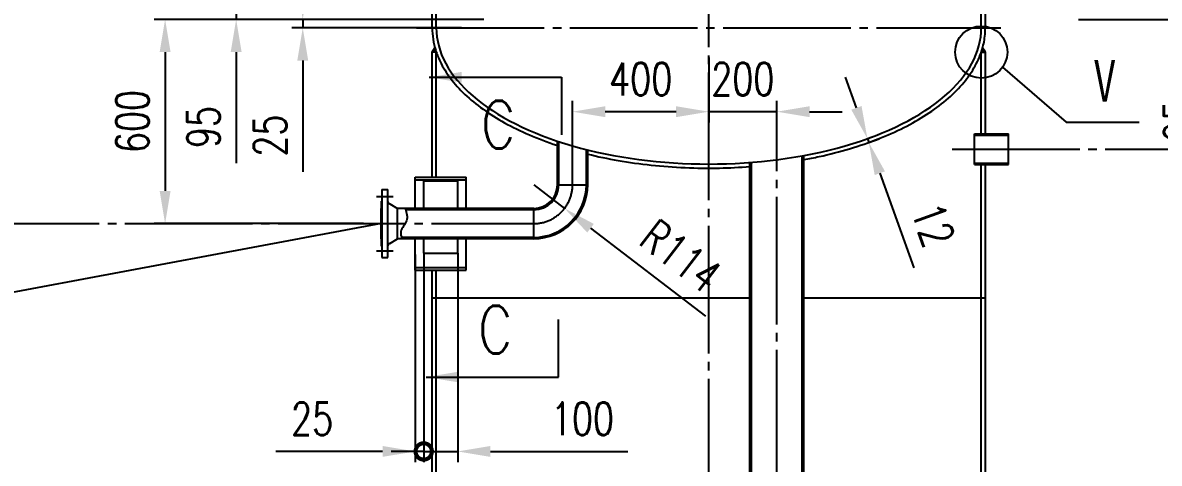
# Model space of a CAD drawing. Extents: x 16825 to 205982, y -10874 to 68273.
# Drawn here: x 162936 to 166273, y 33277 to 34572 of the extents above; entities that cross this region are included whole.
import ezdxf

# ---------------------------------------------------------------- set-up
doc = ezdxf.new("R2010")
doc.units = 0
doc.header["$LTSCALE"] = 5
doc.header["$MEASUREMENT"] = 0
doc.linetypes.add('CENTER', pattern=[18, 15, -1, 1, -1])
doc.linetypes.add('DIVIDE', pattern=[20, 15, -1, 1, -1, 1, -1])
doc.layers.get('0').update_dxf_attribs({"color": 4, "linetype": 'DIVIDE'})
doc.layers.get('DEFPOINTS').update_dxf_attribs({"linetype": 'CONTINUOUS'})
for name, color, linetype in [('CEN', 6, 'CENTER'), ('DIM', 1, 'CONTINUOUS'), ('THIN', 1, 'CONTINUOUS'), ('THK', 2, 'CONTINUOUS'), ('TXT', 3, 'CONTINUOUS')]:
    doc.layers.add(name, color=color, linetype=linetype)
doc.styles.get("Standard").update_dxf_attribs({"font": 'simplex', "width": 0.75, "bigfont": 'hzdx'})
doc.dimstyles.new('DIM3', dxfattribs={"dimscale": 0, "dimtxt": 3, "dimasz": 3, "dimexe": 1, "dimexo": 0, "dimgap": 1.5, "dimtad": 1, "dimdec": 4, "dimdsep": 46, "dimtxsty": 'Standard', "dimcen": 3, "dimclrd": 1, "dimclrt": 3, "dimadec": 0, "dimazin": 0, "dimtfac": 0.75, "dimtdec": 4, "dimtix": 1, "dimtmove": 0, "dimatfit": 0, "dimfxl": 0, "dimtolj": 1, "dimtzin": 0, "dimarcsym": 0})

# ---------------------------------------------------------------- blocks, each defined once
blk = doc.blocks.new('*D143')
at = {"layer": 'DEFPOINTS', "color": 0}
for p in [(166444.9, 66851.4), (165942.4, 28756.4), (167697.2, 28756.4)]:
    blk.add_point(p, dxfattribs=at)
at = {"layer": 'DIM', "lineweight": -2}
for p, q in [((166444.9, 66851.4), (167729.2, 66851.4)), ((165942.4, 28756.4), (167729.2, 28756.4))]:
    blk.add_line(p, q, dxfattribs=at)
at = {"layer": 'DIM', "color": 1, "lineweight": -2}
blk.add_line((167697.2, 66755.4), (167697.2, 28852.4), dxfattribs=at)
at = {"layer": 'DIM', "color": 1}
for points in [[(167681.2, 66755.4), (167713.2, 66755.4), (167697.2, 66851.4)], [(167681.2, 28852.4), (167713.2, 28852.4), (167697.2, 28756.4)]]:
    blk.add_solid(points, dxfattribs=at)
at = {"layer": 'DIM', "color": 3, "insert": (167601.2, 47803.9), "char_height": 96, "attachment_point": 5, "rotation": 90}
blk.add_mtext('\\A1;~38095', dxfattribs=at)
blk = doc.blocks.new('*D110')
at = {"layer": 'DEFPOINTS', "color": 0}
for p in [(167424.3, 34581.4), (165942.4, 28756.4), (167424.3, 28756.4)]:
    blk.add_point(p, dxfattribs=at)
at = {"layer": 'DIM', "lineweight": -2}
for p, q in [((167424.3, 34581.4), (167392.3, 34581.4)), ((165942.4, 28756.4), (167456.3, 28756.4))]:
    blk.add_line(p, q, dxfattribs=at)
at = {"layer": 'DIM', "color": 1, "lineweight": -2}
blk.add_line((167424.3, 34485.4), (167424.3, 28852.4), dxfattribs=at)
at = {"layer": 'DIM', "color": 1}
for points in [[(167408.3, 34485.4), (167440.3, 34485.4), (167424.3, 34581.4)], [(167408.3, 28852.4), (167440.3, 28852.4), (167424.3, 28756.4)]]:
    blk.add_solid(points, dxfattribs=at)
at = {"layer": 'DIM', "color": 3, "insert": (167328.3, 31668.9), "char_height": 96, "attachment_point": 5, "rotation": 90}
blk.add_mtext('\\A1;5825*', dxfattribs=at)
blk = doc.blocks.new('*D171')
at = {"layer": 'DEFPOINTS', "color": 0}
for p in [(164289.9, 34581.4), (163354.1, 33981.4), (163936.7, 33981.4)]:
    blk.add_point(p, dxfattribs=at)
at = {"layer": 'DIM', "lineweight": -2}
for p, q in [((164289.9, 34581.4), (163322.1, 34581.4)), ((163936.7, 33981.4), (163322.1, 33981.4))]:
    blk.add_line(p, q, dxfattribs=at)
at = {"layer": 'DIM', "color": 1, "lineweight": -2}
blk.add_line((163354.1, 34485.4), (163354.1, 34077.4), dxfattribs=at)
at = {"layer": 'DIM', "color": 1}
for points in [[(163338.1, 34485.4), (163370.1, 34485.4), (163354.1, 34581.4)], [(163338.1, 34077.4), (163370.1, 34077.4), (163354.1, 33981.4)]]:
    blk.add_solid(points, dxfattribs=at)
at = {"layer": 'DIM', "color": 3, "insert": (163258.1, 34281.4), "char_height": 96, "attachment_point": 5, "rotation": 90}
blk.add_mtext('\\A1;600', dxfattribs=at)
blk = doc.blocks.new('*D156')
at = {"layer": 'DEFPOINTS', "color": 0}
for p in [(163758.2, 34581.4), (164221.8, 34581.4), (164224.2, 34556.4)]:
    blk.add_point(p, dxfattribs=at)
at = {"layer": 'DIM', "color": 1, "lineweight": -2}
for p, q in [((163758.2, 34677.4), (163758.2, 34773.4)), ((163758.2, 34581.4), (163758.2, 34556.4)), ((163758.2, 34460.4), (163758.2, 34133.8))]:
    blk.add_line(p, q, dxfattribs=at)
at = {"layer": 'DIM', "lineweight": -2}
for p, q in [((164221.8, 34581.4), (163726.2, 34581.4)), ((164224.2, 34556.4), (163726.2, 34556.4))]:
    blk.add_line(p, q, dxfattribs=at)
at = {"layer": 'DIM', "color": 1}
for points in [[(163742.2, 34677.4), (163774.2, 34677.4), (163758.2, 34581.4)], [(163742.2, 34460.4), (163774.2, 34460.4), (163758.2, 34556.4)]]:
    blk.add_solid(points, dxfattribs=at)
at = {"layer": 'DIM', "color": 3, "insert": (163662.2, 34240), "char_height": 96, "attachment_point": 5, "rotation": 90}
blk.add_mtext('\\A1;25', dxfattribs=at)
blk = doc.blocks.new('*D155')
at = {"layer": 'DEFPOINTS', "color": 0}
for p in [(165416.1, 34231.1), (165420.2, 34219.9), (165420.2, 34219.9)]:
    blk.add_point(p, dxfattribs=at)
at = {"layer": 'DIM', "color": 1, "lineweight": -2}
for p, q in [((165383.8, 34321.5), (165351.4, 34411.9)), ((165416.1, 34231.1), (165420.2, 34219.9)), ((165452.5, 34129.5), (165551.9, 33851.9))]:
    blk.add_line(p, q, dxfattribs=at)
at = {"layer": 'DIM', "lineweight": -2}
for p, q in [((165416.1, 34231.1), (165446.2, 34241.9)), ((165420.2, 34219.9), (165450.3, 34230.6))]:
    blk.add_line(p, q, dxfattribs=at)
at = {"layer": 'DIM', "color": 1}
for points in [[(165398.8, 34326.9), (165368.7, 34316.1), (165416.1, 34231.1)], [(165467.6, 34134.9), (165437.5, 34124.1), (165420.2, 34219.9)]]:
    blk.add_solid(points, dxfattribs=at)
at = {"layer": 'DIM', "color": 3, "insert": (165608.8, 33977.8), "char_height": 96, "attachment_point": 5, "rotation": 289.6979}
blk.add_mtext('\\A1;12', dxfattribs=at)
blk = doc.blocks.new('_DotSmall')
at = {"color": 0, "linetype": 'ByBlock', "const_width": 0.5}
blk.add_lwpolyline([(-0.0625, 0, 1), (0.0625, 0, 1)], format="xyb", close=True, dxfattribs=at)
blk = doc.blocks.new('*D87')
at = {"layer": 'DEFPOINTS', "color": 0}
for p in [(164113.4, 33894.2), (164213.4, 33894.2), (164213.4, 33311.9)]:
    blk.add_point(p, dxfattribs=at)
at = {"layer": 'DIM', "lineweight": -2}
for p, q in [((164113.4, 33894.2), (164113.4, 33279.9)), ((164213.4, 33894.2), (164213.4, 33279.9))]:
    blk.add_line(p, q, dxfattribs=at)
at = {"layer": 'DIM', "color": 1, "lineweight": -2}
for p, q in [((164113.4, 33311.9), (164017.4, 33311.9)), ((164113.4, 33311.9), (164213.4, 33311.9)), ((164309.4, 33311.9), (164712.9, 33311.9))]:
    blk.add_line(p, q, dxfattribs=at)
at = {"layer": 'DIM', "color": 1}
blk.add_solid([(164309.4, 33327.9), (164309.4, 33295.9), (164213.4, 33311.9)], dxfattribs=at)
at = {"layer": 'DIM', "color": 1, "lineweight": -2, "xscale": 96, "yscale": 96, "zscale": 96}
blk.add_blockref('_DotSmall', (164113.4, 33311.9), dxfattribs=at)
at = {"layer": 'DIM', "color": 3, "insert": (164579.2, 33407.9), "char_height": 96, "attachment_point": 5}
blk.add_mtext('\\A1;100', dxfattribs=at)
blk = doc.blocks.new('*D86')
at = {"layer": 'DEFPOINTS', "color": 0}
for p in [(164088.4, 33890.9), (164113.4, 33873.3), (164088.4, 33311.9)]:
    blk.add_point(p, dxfattribs=at)
at = {"layer": 'DIM', "lineweight": -2}
for p, q in [((164088.4, 33890.9), (164088.4, 33279.9)), ((164113.4, 33873.3), (164113.4, 33279.9))]:
    blk.add_line(p, q, dxfattribs=at)
at = {"layer": 'DIM', "color": 1, "lineweight": -2}
for p, q in [((163992.4, 33311.9), (163679.5, 33311.9)), ((164113.4, 33311.9), (164088.4, 33311.9)), ((164113.4, 33311.9), (164209.4, 33311.9))]:
    blk.add_line(p, q, dxfattribs=at)
at = {"layer": 'DIM', "color": 1}
blk.add_solid([(163992.4, 33327.9), (163992.4, 33295.9), (164088.4, 33311.9)], dxfattribs=at)
at = {"layer": 'DIM', "color": 3, "insert": (163785.8, 33407.9), "char_height": 96, "attachment_point": 5}
blk.add_mtext('\\A1;25', dxfattribs=at)
blk = doc.blocks.new('_None')
blk = doc.blocks.new('*D145')
at = {"layer": 'DEFPOINTS', "color": 0}
for p in [(164436.4, 34095.4), (164526.9, 34026.1)]:
    blk.add_point(p, dxfattribs=at)
at = {"layer": 'DIM', "color": 1, "lineweight": -2}
for p, q in [((164436.4, 34095.4), (164526.9, 34026.1)), ((164603.2, 33967.8), (164941, 33709.6))]:
    blk.add_line(p, q, dxfattribs=at)
at = {"layer": 'DIM', "color": 1}
blk.add_solid([(164612.9, 33980.5), (164593.5, 33955.1), (164526.9, 34026.1)], dxfattribs=at)
at = {"layer": 'DIM', "color": 3, "insert": (164868.5, 33885.8), "char_height": 96, "attachment_point": 5, "rotation": 322.6034}
blk.add_mtext('\\A1;R114', dxfattribs=at)
blk = doc.blocks.new('*D172')
at = {"layer": 'DEFPOINTS', "color": 0}
for p in [(163562.7, 34676.4), (163869, 34676.4), (163812.3, 34581.4)]:
    blk.add_point(p, dxfattribs=at)
at = {"layer": 'DIM', "color": 1, "lineweight": -2}
for p, q in [((163562.7, 34772.4), (163562.7, 34868.4)), ((163562.7, 34676.4), (163562.7, 34581.4)), ((163562.7, 34485.4), (163562.7, 34159))]:
    blk.add_line(p, q, dxfattribs=at)
at = {"layer": 'DIM', "lineweight": -2}
for p, q in [((163869, 34676.4), (163530.7, 34676.4)), ((163812.3, 34581.4), (163530.7, 34581.4))]:
    blk.add_line(p, q, dxfattribs=at)
at = {"layer": 'DIM', "color": 1}
for points in [[(163546.7, 34772.4), (163578.7, 34772.4), (163562.7, 34676.4)], [(163546.7, 34485.4), (163578.7, 34485.4), (163562.7, 34581.4)]]:
    blk.add_solid(points, dxfattribs=at)
at = {"layer": 'DIM', "color": 3, "insert": (163466.7, 34265.3), "char_height": 96, "attachment_point": 5, "rotation": 90}
blk.add_mtext('\\A1;95', dxfattribs=at)
blk = doc.blocks.new('*D144')
at = {"layer": 'DEFPOINTS', "color": 0}
for p in [(164950.4, 34469.2), (164550.4, 34310.2), (164550.4, 34230)]:
    blk.add_point(p, dxfattribs=at)
at = {"layer": 'DIM', "lineweight": -2}
for p, q in [((164950.4, 34469.2), (164950.4, 34278.2)), ((164550.4, 34230), (164550.4, 34342.2))]:
    blk.add_line(p, q, dxfattribs=at)
at = {"layer": 'DIM', "color": 1, "lineweight": -2}
blk.add_line((164854.4, 34310.2), (164646.4, 34310.2), dxfattribs=at)
at = {"layer": 'DIM', "color": 1}
for points in [[(164646.4, 34326.2), (164646.4, 34294.2), (164550.4, 34310.2)], [(164854.4, 34326.2), (164854.4, 34294.2), (164950.4, 34310.2)]]:
    blk.add_solid(points, dxfattribs=at)
at = {"layer": 'DIM', "color": 3, "insert": (164750.4, 34406.2), "char_height": 96, "attachment_point": 5}
blk.add_mtext('\\A1;400', dxfattribs=at)
blk = doc.blocks.new('*D169')
at = {"layer": 'DEFPOINTS', "color": 0}
for p in [(164950.4, 34310.2), (164950.4, 34237.3), (165150.4, 34189.1)]:
    blk.add_point(p, dxfattribs=at)
at = {"layer": 'DIM', "lineweight": -2}
for p, q in [((164950.4, 34237.3), (164950.4, 34342.2)), ((165150.4, 34189.1), (165150.4, 34342.2))]:
    blk.add_line(p, q, dxfattribs=at)
at = {"layer": 'DIM', "color": 1, "lineweight": -2}
for p, q in [((164854.4, 34310.2), (164758.4, 34310.2)), ((165150.4, 34310.2), (164950.4, 34310.2)), ((165246.4, 34310.2), (165342.4, 34310.2))]:
    blk.add_line(p, q, dxfattribs=at)
at = {"layer": 'DIM', "color": 1}
for points in [[(164854.4, 34326.2), (164854.4, 34294.2), (164950.4, 34310.2)], [(165246.4, 34326.2), (165246.4, 34294.2), (165150.4, 34310.2)]]:
    blk.add_solid(points, dxfattribs=at)
at = {"layer": 'DIM', "color": 3, "insert": (165050.4, 34406.2), "char_height": 96, "attachment_point": 5}
blk.add_mtext('\\A1;200', dxfattribs=at)
blk = doc.blocks.new('*D157')
at = {"layer": 'DEFPOINTS', "color": 0}
for p in [(166057.5, 34676.4), (166429.9, 34676.4), (166035.9, 34581.4)]:
    blk.add_point(p, dxfattribs=at)
at = {"layer": 'DIM', "color": 1, "lineweight": -2}
for p, q in [((166429.9, 34772.4), (166429.9, 34868.4)), ((166429.9, 34676.4), (166429.9, 34581.4)), ((166429.9, 34485.4), (166429.9, 34176.8))]:
    blk.add_line(p, q, dxfattribs=at)
at = {"layer": 'DIM', "lineweight": -2}
for p, q in [((166057.5, 34676.4), (166461.9, 34676.4)), ((166035.9, 34581.4), (166461.9, 34581.4))]:
    blk.add_line(p, q, dxfattribs=at)
at = {"layer": 'DIM', "color": 1}
for points in [[(166413.9, 34772.4), (166445.9, 34772.4), (166429.9, 34676.4)], [(166413.9, 34485.4), (166445.9, 34485.4), (166429.9, 34581.4)]]:
    blk.add_solid(points, dxfattribs=at)
at = {"layer": 'DIM', "color": 3, "insert": (166333.9, 34283.1), "char_height": 96, "attachment_point": 5, "rotation": 90}
blk.add_mtext('\\A1;95', dxfattribs=at)

msp = doc.modelspace()

# ---------------------------------------------------------------- hatches: boundary and pattern name
at = {"layer": 'THK'}
h = msp.add_hatch(color=256, dxfattribs=at)
edge = h.paths.add_edge_path()
edge.add_spline(control_points=[(164150.377, 34485.337), (164149.811, 34486.997), (164149.265, 34488.659), (164147.924, 34492.902), (164147.157, 34495.485), (164146.438, 34498.073)], knot_values=[3.27974453, 3.27974453, 3.27974453, 3.27974453, 3.29173711, 3.29173711, 3.3103075, 3.3103075, 3.3103075, 3.3103075], degree=3, periodic=0)
edge.add_line((164146.438, 34498.073), (164138.377, 34485.337))
edge.add_line((164138.377, 34485.337), (164150.377, 34485.337))
h = msp.add_hatch(color=256, dxfattribs=at)
edge = h.paths.add_edge_path()
edge.add_spline(control_points=[(165754.316, 34498.073), (165753.55, 34495.319), (165752.731, 34492.571), (165751.38, 34488.33), (165750.886, 34486.832), (165750.377, 34485.337)], knot_values=[6.11447036, 6.11447036, 6.11447036, 6.11447036, 6.13422751, 6.13422751, 6.14503356, 6.14503356, 6.14503356, 6.14503356], degree=3, periodic=0)
edge.add_line((165750.377, 34485.337), (165762.377, 34485.337))
edge.add_line((165762.377, 34485.337), (165754.316, 34498.073))

# ---------------------------------------------------------------- linework, layer by layer
at = {"layer": 'CEN', "ltscale": 5}
for p, q in [((164950.377, 28649.949), (164950.377, 65759.35)), ((164092.484, 34556.373), (165808.269, 34556.373)), ((164550.377, 34095.373), (164550.377, 34229.991)), ((165150.377, 31435.373), (165150.377, 34189.077)), ((165664.437, 34200.337), (167845.834, 34200.337)), ((162785.965, 33981.373), (164436.377, 33981.373))]:
    msp.add_line(p, q, dxfattribs=at)
at = {"layer": 'CEN'}
for p, q in [((163974.68, 34061.373), (164024.074, 34061.373)), ((163974.68, 33901.373), (164024.074, 33901.373))]:
    msp.add_line(p, q, dxfattribs=at)
at = {"layer": 'CEN', "ltscale": 5}
msp.add_arc((164436.377, 34095.373), 114, 270, 0, dxfattribs=at)
at = {"layer": 'DIM'}
for p, q in [((165812.857, 34440.96), (165999.673, 34279.474)), ((164517.483, 34411.408), (164517.483, 34242.361)), ((164508.643, 33530.517), (164508.643, 33699.565))]:
    msp.add_line(p, q, dxfattribs=at)
msp.add_circle((165750.377, 34485.337), 76.635, dxfattribs=at)
at = {"layer": 'THIN'}
msp.add_line((163988.377, 33981.373), (162229.69, 33653.338), dxfattribs=at)
msp.add_open_spline([(164058.998, 34025.873), (164063.701, 34013.233), (164069.761, 33988.989), (164042.299, 33962.459), (164046.927, 33944.035), (164049.86, 33936.873)], degree=3, knots=[10.82400445, 10.82400445, 10.82400445, 10.82400445, 48.17449754, 83.7741872, 105.76321768, 105.76321768, 105.76321768, 105.76321768], dxfattribs=at)
at = {"layer": 'THK'}
for p, q in [((164138.377, 34556.372), (164138.377, 34660.373)), ((164150.377, 34556.373), (164150.377, 34663.373)), ((165750.377, 34556.373), (165750.377, 34663.373)), ((165762.377, 34556.372), (165762.377, 34660.373)), ((164138.377, 34485.337), (164146.438, 34498.073)), ((164138.377, 34117.873), (164138.377, 34485.337)), ((164150.377, 34485.337), (164138.377, 34485.337)), ((164150.377, 34117.873), (164150.377, 34485.337)), ((165750.377, 34245.337), (165750.377, 34485.337)), ((165750.377, 34485.337), (165762.377, 34485.337)), ((165762.377, 34485.337), (165754.316, 34498.073)), ((165762.377, 34245.337), (165762.377, 34485.337)), ((165999.673, 34279.474), (166213.958, 34279.474)), ((165730.377, 34155.337), (165730.377, 34245.337)), ((165730.377, 34245.337), (165830.377, 34245.337)), ((165730.377, 34241.337), (165830.377, 34241.337)), ((165830.377, 34155.337), (165830.377, 34245.337)), ((164505.877, 34095.373), (164505.877, 34223.799)), ((164509.877, 34095.373), (164509.877, 34222.471)), ((164590.877, 34095.373), (164590.877, 34199.035)), ((164594.877, 34095.373), (164594.877, 34198.036)), ((165224.877, 31435.373), (165224.877, 34180.657)), ((165229.877, 31435.373), (165229.877, 34181.579)), ((165070.877, 31435.373), (165070.877, 34160.936)), ((165075.877, 31435.373), (165075.877, 34161.325)), ((165730.377, 34159.337), (165830.377, 34159.337)), ((165730.377, 34155.337), (165830.377, 34155.337)), ((165750.377, 31368.873), (165750.377, 34155.337)), ((165762.377, 31368.873), (165762.377, 34155.337)), ((164088.377, 34025.873), (164088.377, 34117.873)), ((164088.377, 34117.873), (164238.377, 34117.873)), ((164088.377, 34109.873), (164238.377, 34109.873)), ((164113.377, 34025.873), (164113.377, 34106.873)), ((164113.377, 34106.873), (164213.377, 34106.873)), ((164213.377, 34025.873), (164213.377, 34106.873)), ((164238.377, 34025.873), (164238.377, 34117.873)), ((163990.377, 34081.373), (164008.377, 34081.373)), ((163990.377, 34081.373), (163990.377, 33881.373)), ((164008.377, 33881.373), (164008.377, 34081.373)), ((164505.877, 34095.373), (164594.877, 34095.373)), ((163988.377, 34047.373), (163990.377, 34047.373)), ((163988.377, 34047.373), (163988.377, 33915.373)), ((164013.645, 34039.726), (164036.381, 34025.873)), ((163988.377, 33936.873), (163988.377, 34025.873)), ((164436.377, 34025.873), (164036.381, 34025.873)), ((164036.381, 33936.873), (164036.381, 34025.873)), ((164436.377, 34021.873), (164060.43, 34021.873)), ((164436.377, 33936.873), (164436.377, 34025.873)), ((164013.645, 33923.019), (164036.381, 33936.873)), ((164436.377, 33936.873), (164036.381, 33936.873)), ((164436.377, 33940.873), (164048.351, 33940.873)), ((164088.377, 33844.873), (164088.377, 33936.873)), ((164113.377, 33894.188), (164113.377, 33936.873)), ((164213.377, 33894.188), (164213.377, 33936.873)), ((164238.377, 33844.873), (164238.377, 33936.873)), ((163988.377, 33915.373), (163990.377, 33915.373)), ((163990.377, 33881.373), (164008.377, 33881.373)), ((164113.377, 33894.188), (164213.377, 33894.188)), ((164088.377, 33852.873), (164238.377, 33852.873)), ((164088.377, 33844.873), (164238.377, 33844.873)), ((164138.377, 31212.163), (164138.377, 33844.873)), ((164150.377, 31212.945), (164150.377, 33844.873)), ((164138.377, 33763.664), (164670.877, 33763.664)), ((164670.877, 33763.664), (165070.877, 33763.664)), ((165229.877, 33763.664), (165762.377, 33763.664))]:
    msp.add_line(p, q, dxfattribs=at)
for centre, radius, start, end in [((164436.377, 34095.373), 154.5, 270, 0), ((164436.377, 34095.373), 73.5, 270, 0), ((164436.377, 34095.373), 158.5, 270, 0), ((164436.377, 34095.373), 69.5, 270, 0), ((164014.377, 34045.681), 6, 180, 263), ((164014.377, 33917.064), 6, 97, 180)]:
    msp.add_arc(centre, radius, start, end, dxfattribs=at)
msp.add_ellipse((164950.377, 34556.373), major_axis=(800, 0), ratio=0.5, start_param=3.14159265, end_param=6.28318531, dxfattribs=at)
for points, knots in [([(164138.377, 34556.373), (164138.377, 34545.297), (164139.246, 34534.223), (164142.708, 34512.174), (164145.301, 34501.201), (164152.177, 34479.447), (164156.458, 34468.666), (164169.69, 34441.043), (164179.903, 34424.41), (164204.253, 34392.066), (164218.39, 34376.354), (164250.33, 34346.046), (164268.133, 34331.45), (164307.118, 34303.554), (164328.301, 34290.254), (164373.72, 34265.123), (164397.957, 34253.292), (164449.119, 34231.259), (164476.043, 34221.057), (164504.696, 34211.545), (164505.286, 34211.35), (164505.877, 34211.155)], [3.141592654, 3.141592654, 3.141592654, 3.141592654, 3.219953788, 3.219953788, 3.298314923, 3.298314923, 3.376676058, 3.376676058, 3.501612437, 3.501612437, 3.626548817, 3.626548817, 3.751485196, 3.751485196, 3.876421576, 3.876421576, 4.001357955, 4.001357955, 4.126294334, 4.126294334, 4.128918638, 4.128918638, 4.128918638, 4.128918638]), ([(165229.877, 34169.375), (165244.863, 34172.144), (165259.687, 34175.136), (165305.113, 34185.099), (165335.072, 34192.818), (165392.877, 34210.078), (165420.722, 34219.618), (165473.878, 34240.385), (165499.188, 34251.612), (165546.889, 34275.596), (165569.28, 34288.354), (165610.801, 34315.234), (165629.932, 34329.356), (165664.632, 34358.784), (165680.203, 34374.092), (165707.515, 34405.704), (165719.258, 34422.01), (165738.669, 34455.403), (165746.336, 34472.492), (165756.264, 34503.667), (165759.304, 34517.662), (165761.898, 34539.924), (165762.377, 34548.148), (165762.377, 34556.373)], [5.06638587, 5.06638587, 5.06638587, 5.06638587, 5.12578537, 5.12578537, 5.25072175, 5.25072175, 5.37565813, 5.37565813, 5.50059451, 5.50059451, 5.62553089, 5.62553089, 5.75046727, 5.75046727, 5.87540365, 5.87540365, 6.00034003, 6.00034003, 6.1252764, 6.1252764, 6.22499287, 6.22499287, 6.28318531, 6.28318531, 6.28318531, 6.28318531]), ([(164594.877, 34185.676), (164623.937, 34178.541), (164653.839, 34172.284), (164716.092, 34161.406), (164748.491, 34156.857), (164814.156, 34149.815), (164847.421, 34147.322), (164914.307, 34144.427), (164947.929, 34144.025), (165011.397, 34145.25), (165041.259, 34146.663), (165070.877, 34148.902)], [4.255901315, 4.255901315, 4.255901315, 4.255901315, 4.376167093, 4.376167093, 4.501103473, 4.501103473, 4.626039852, 4.626039852, 4.750976231, 4.750976231, 4.862445773, 4.862445773, 4.862445773, 4.862445773])]:
    msp.add_open_spline(points, degree=3, knots=knots, dxfattribs=at)

# ---------------------------------------------------------------- texts
at = {"layer": 'TXT', "width": 0.8}
for s, p in [('Ⅴ', (166059.55, 34326.174)), ('C', (164281.599, 34202.146)), ('C', (164272.759, 33599.78))]:
    msp.add_text(s, height=140, dxfattribs=at).set_placement(p)

# ---------------------------------------------------------------- dimensions: what is measured, and where the dimension line sits
at = {"layer": 'DIM'}
for base, p1, text, picture, middle in [((167697.235, 28756.373), (166444.904, 66851.373), '~38095', '*D143', (167601.235, 47803.873)), ((167424.251, 28756.373), (167424.251, 34581.373), '<>*', '*D110', (167328.251, 31668.873))]:
    dim = msp.add_linear_dim(base=base, p1=p1, p2=(165942.377, 28756.373), angle=90, text=text, dimstyle='DIM3', override={"dimscale": 32, "dimdec": 2, "dimclre": 256, "dimtdec": 2}, dxfattribs=at)
    dim.commit()
    dim.dimension.update_dxf_attribs({"geometry": picture, "text_midpoint": middle})
for base, p1, p2, angle, picture, middle, dimtype in [((163562.661, 34676.373), (163812.291, 34581.373), (163869.015, 34676.373), 90, '*D172', (163562.661, 34265.258), 160), ((166429.931, 34676.373), (166035.915, 34581.373), (166057.508, 34676.373), 90, '*D157', (166429.931, 34283.087), 160), ((163758.152, 34581.373), (164224.168, 34556.373), (164221.778, 34581.373), 90, '*D156', (163758.152, 34240.048), 160), ((165420.165, 34219.851), (165416.12, 34231.148), (165420.165, 34219.851), 289.697868, '*D155', (165518.394, 33945.476), 161)]:
    dim = msp.add_linear_dim(base=base, p1=p1, p2=p2, angle=angle, dimstyle='DIM3', override={"dimscale": 32, "dimdec": 2, "dimclre": 256, "dimtdec": 2}, dxfattribs=at)
    dim.commit()
    dim.dimension.update_dxf_attribs({"geometry": picture, "text_midpoint": middle, "dimtype": dimtype})
dim = msp.add_linear_dim(base=(163354.132, 33981.373), p1=(164289.889, 34581.373), p2=(163936.681, 33981.373), angle=90, dimstyle='DIM3', override={"dimscale": 32, "dimdec": 2, "dimclre": 256, "dimtdec": 2}, dxfattribs=at)
dim.commit()
dim.dimension.update_dxf_attribs({"geometry": '*D171', "text_midpoint": (163258.132, 34281.373)})
for base, p1, p2, picture, middle in [((164550.377, 34310.186), (164950.377, 34469.246), (164550.377, 34229.991), '*D144', (164750.377, 34406.186)), ((164950.377, 34310.186), (165150.377, 34189.077), (164950.377, 34237.314), '*D169', (165050.377, 34406.186))]:
    dim = msp.add_linear_dim(base=base, p1=p1, p2=p2, dimstyle='DIM3', override={"dimscale": 32, "dimdec": 2, "dimclre": 256, "dimtdec": 2}, dxfattribs=at)
    dim.commit()
    dim.dimension.update_dxf_attribs({"geometry": picture, "text_midpoint": middle})
dim = msp.add_radius_dim(center=(164436.377, 34095.373), mpoint=(164526.944, 34026.137), dimstyle='DIM3', override={"dimscale": 32, "dimdec": 2, "dimclre": 256, "dimtdec": 2}, dxfattribs=at)
dim.commit()
dim.dimension.update_dxf_attribs({"geometry": '*D145', "text_midpoint": (164810.222, 33809.581), "dimtype": 164})
for base, p1, p2, override, picture, middle in [((164088.377, 33311.853), (164113.377, 33873.256), (164088.377, 33890.873), {"dimscale": 32, "dimdec": 2, "dimblk1": 'None', "dimsah": 1, "dimclre": 256, "dimtdec": 2}, '*D86', (163785.761, 33311.853)), ((164213.377, 33311.853), (164113.377, 33894.188), (164213.377, 33894.188), {"dimscale": 32, "dimdec": 2, "dimblk1": 'DotSmall', "dimsah": 1, "dimclre": 256, "dimtdec": 2}, '*D87', (164579.228, 33311.853))]:
    dim = msp.add_linear_dim(base=base, p1=p1, p2=p2, dimstyle='DIM3', override=override, dxfattribs=at)
    dim.commit()
    dim.dimension.update_dxf_attribs({"geometry": picture, "text_midpoint": middle, "dimtype": 160})

# ---------------------------------------------------------------- leaders
for points in [[(164129.04, 34411.408), (164517.483, 34411.408)], [(164120.2, 33530.517), (164508.643, 33530.517)]]:
    msp.add_leader(points, dimstyle='DIM3', override={"dimscale": 32, "dimdec": 2, "dimclre": 256, "dimtdec": 2}, dxfattribs=at)

doc.saveas('drawing.dxf')
